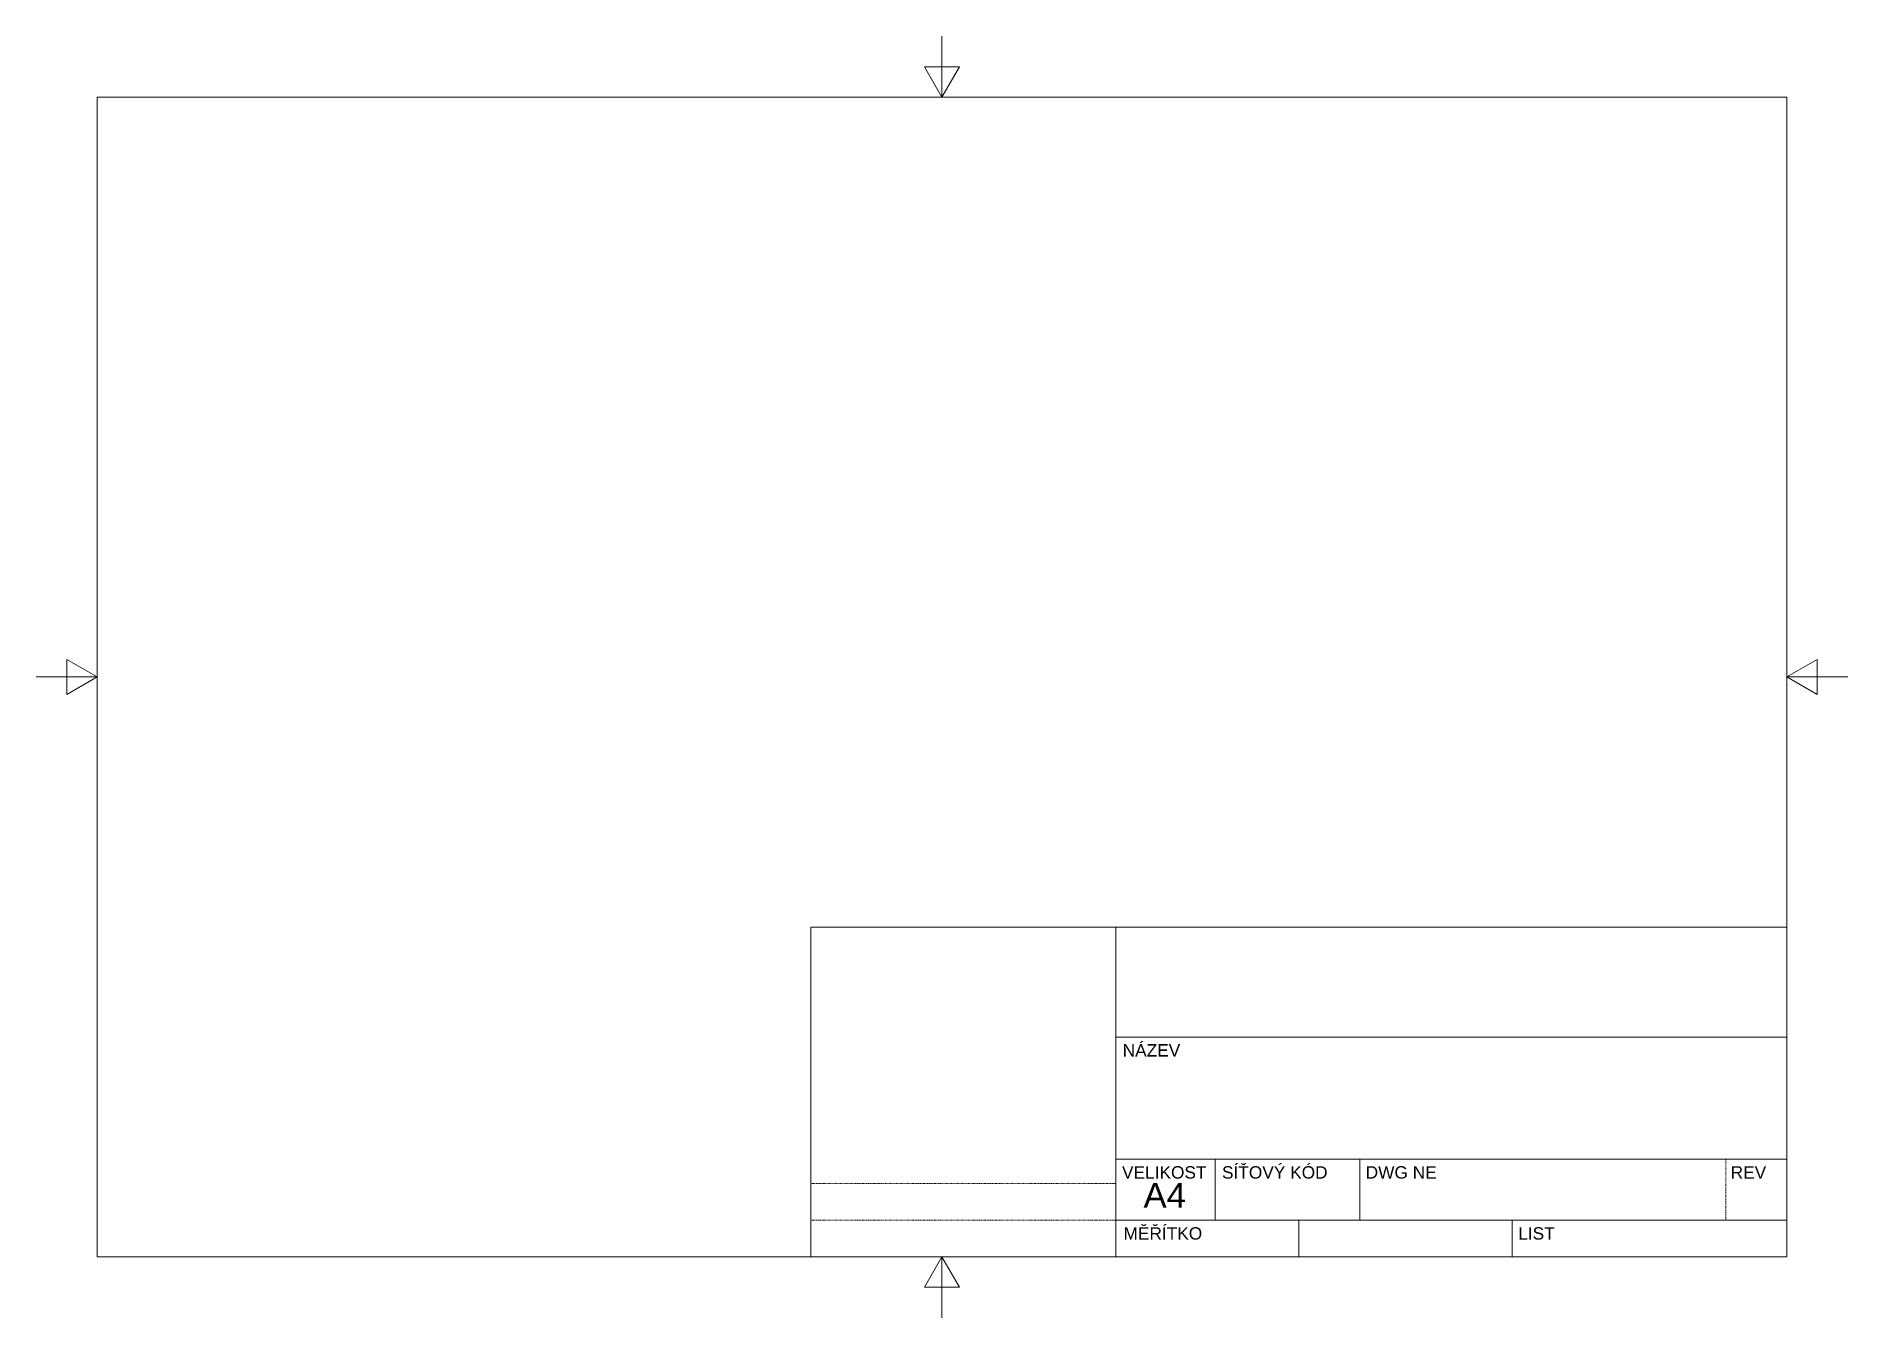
# Paper-space layout 'Papír 1' of a CAD drawing. Header units: inches, sheet in millimetres. Extents: x 0 to 297, y 0 to 210.
import ezdxf
from ezdxf.enums import TextEntityAlignment as Align

# ---------------------------------------------------------------- set-up
doc = ezdxf.new("R2010")
doc.units = ezdxf.units.IN
for name, pattern in [('DASHED', [0.75, 0.5, -0.25]), ('SPOJITA', [0]), ('SPOJITÁ', [0])]:
    doc.linetypes.add(name, pattern=pattern)
doc.layers.get('0').update_dxf_attribs({"lineweight": 0})
doc.styles.add('_TCW_TXTSTY_1', font='arial.ttf', dxfattribs={"height": 4.076367})
doc.styles.add('_TCW_TXTSTY_2', font='', dxfattribs={"height": 2.028472})
doc.styles.get('_TCW_TXTSTY_2').set_extended_font_data('Arial CE')

psp = doc.layouts.new('Papír 1')

# ---------------------------------------------------------------- linework, layer by layer
at = {"color": 7, "linetype": 'SPOJITÁ', "lineweight": 0}
for p, q in [((10, 200), (10, 10)), ((287, 200), (10, 200)), ((287, 10), (287, 200)), ((127, 64), (287, 64)), ((177, 10), (177, 64)), ((287, 46), (287, 64)), ((177, 46), (287, 46)), ((287, 26), (287, 46)), ((177, 26), (287, 26)), ((193.27, 16), (193.27, 26)), ((217, 16), (217, 26)), ((287, 16), (287, 26)), ((177, 16), (287, 16)), ((207, 10), (207, 16)), ((242, 10), (242, 16)), ((287, 10), (287, 16)), ((10, 10), (287, 10)), ((127, 10), (177, 10)), ((177, 10), (287, 10))]:
    psp.add_line(p, q, dxfattribs=at)
at = {"lineweight": 0}
psp.add_line((127, 10), (127, 64), dxfattribs=at)
at = {"color": 7, "linetype": 'DASHED', "lineweight": 0, "ltscale": 0.125}
for p, q in [((277, 16), (277, 26)), ((127, 22), (177, 22)), ((127, 16), (177, 16))]:
    psp.add_line(p, q, dxfattribs=at)
at = {"color": 7, "linetype": 'SPOJITÁ', "lineweight": 0}
for points in [[(148.5, 210), (148.5, 200), (151.39, 205), (145.61, 205), (148.5, 200)], [(0, 105), (10, 105), (5, 107.89), (5, 102.11), (10, 105)], [(297, 105), (287, 105), (292, 102.11), (292, 107.89), (287, 105)], [(148.5, 0), (148.5, 10), (145.61, 5), (151.39, 5), (148.5, 10)]]:
    psp.add_lwpolyline(points, dxfattribs=at)

# ---------------------------------------------------------------- texts
at = {"color": 7, "linetype": 'SPOJITA', "style": '_TCW_TXTSTY_2'}
for s, p in [('NÁZEV', (182.84, 42.2)), ('VELIKOST', (184.94, 22.2)), ('SÍŤOVÝ KÓD', (203.06, 22.2)), (' DWG NE', (223.39, 22.2)), (' REV', (280.32, 22.2)), ('MĚŘÍTKO', (184.71, 12.2)), ('LIST', (245.96, 12.2))]:
    psp.add_text(s, height=2.028, dxfattribs=at).set_placement(p, align=Align.BOTTOM_CENTER)
at = {"color": 7, "linetype": 'SPOJITA', "style": '_TCW_TXTSTY_1'}
psp.add_text('A4', height=4.076, dxfattribs=at).set_placement((188.5, 16.81), align=Align.BOTTOM_RIGHT)

doc.saveas('drawing.dxf')
